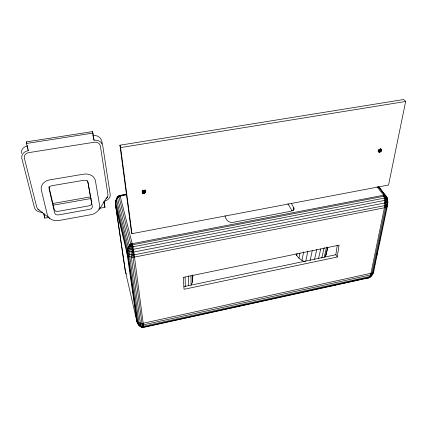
<?xml version="1.0" encoding="UTF-8"?>
<svg xmlns="http://www.w3.org/2000/svg" width="427" height="427" viewBox="0 0 427 427"><rect width="100%" height="100%" fill="white"/><g stroke="black" fill="none" stroke-linecap="round" stroke-linejoin="round"><path stroke-width="0.64" d="M373.817 269.549C373.935 273.008 371.703 276.877 368.282 277.977L143.056 327.482L141.935 323.367L133.01 257.225L132.178 243.561L120.136 195.993L120.163 195.438L126.723 194.28M367.748 277.731L367.482 277.828L368.282 277.977C370.556 277.465 371.517 275.111 371.986 273.061L385.549 207.442C386.238 203.3 386.12 198.614 383.537 195.107L377.068 186.748M120.163 195.438L118.119 196.393L116.758 198.176L115.792 200.855L115.664 206.081L127.155 254.038C128.207 256.894 131.826 257.529 134.505 257.07L384.396 207.8L386.611 206.801L387.31 205.979L387.695 200.514L387.001 197.68L385.8 195.774L383.537 195.107L384.812 200.37L384.396 207.8L370.924 273.419L369.819 277.299L143.734 327.114C139.666 328.005 137.174 323.511 136.576 320.127L127.155 254.038C126.75 250.403 127.668 246.262 130.737 243.988L384.615 195.038C387.999 196.943 388.058 201.635 387.599 205.029L373.625 271.556L371.986 273.061L143.285 323.212C140.75 323.741 137.425 322.844 136.576 320.127M381.669 150.4C378.418 145.468 377.089 156.592 381.669 150.4L380.505 149.028M293.765 210.164L293.909 208.088L291.289 203.284M145.799 191.985C142.346 185.841 140.232 197.738 145.799 191.985L145.244 190.164M293.338 210.33L293.6 207.255M293.749 209.935L293.909 208.088M127.155 254.038C127.817 250.275 128.143 245.29 132.178 243.561L132.664 244.767L134.195 254.812L143.723 327.397L142.789 327.237L143.653 326.233L369.835 276.541L371.602 275.671L373.107 273.243L373.913 270.585M143.275 327.109L143.056 327.482C139.997 327.263 137.964 324.515 136.992 321.819L125.341 271.14L115.642 205.227C115.375 202.11 115.914 198.758 118.119 196.393L119.822 195.523L120.136 195.993L126.696 194.835M190.981 275.751L191.082 285.071L192.518 282.066L192.855 274.94M387.529 203.498C388.095 200.455 387.39 196.74 384.615 195.038L378.076 186.62M337.234 257.022L339.049 245.162L183.268 277.379L184.058 289.292L337.234 257.022L335.852 254.748L337.239 245.536M304.392 261.484L301.964 260.401L298.943 258.202L296.76 255.602L297.128 253.643M298.943 258.202L299.946 252.971M126.307 274.017L125.341 271.14L115.664 206.081L115.514 203.145L116.491 199.505L117.729 196.863L119.181 195.897L120.136 195.993L117.537 197.802L115.792 200.855M118.674 195.993L119.469 195.689L120.136 195.993L118.877 196.393L117.532 197.359L117.537 197.802L129.28 245.311L130.614 246.592L132.253 246.875L132.664 244.767L383.932 196.228L384.69 195.753L384.732 195.251M301.964 260.401L303.645 251.893M305.737 261.377L307.867 251.012M405.65 101.471L388.554 185.024L131.964 233.676L131.313 231.14L119.928 145.201L403.686 99.518L405.65 101.471L120.601 147.587L119.928 145.201M374.628 265.653L374.895 264.356M376.79 255.277L377.463 252.031M379.357 242.947L379.897 240.353M385.303 214.402L385.57 213.105M310.178 260.379L312.249 250.66M314.587 259.269L316.733 249.549M318.505 258.682L320.72 248.957M321.777 258.015L324.2 247.644M324.152 257.364L326.468 247.644M327.781 247.158L325.449 256.878L327.899 247.014M386.029 196.18L385.949 197.157L384.481 198.08L133.005 246.822L132.322 249.384L133.8 252.031L384.898 202.937L386.835 202.051L387.444 201.336L385.949 197.157L383.537 195.107C386.91 197.861 387.268 202.788 386.611 206.801L372.968 272.405L372.467 274.065L371.517 274.7L143.493 324.814C141.3 325.262 138.716 324.675 137.387 322.759L127.454 252.779L115.536 203.983M143.653 326.233L141.156 326.265L138.935 325.235L137.825 322.049L128.495 255.922C128.143 251.642 128.655 246.464 132.178 243.561L131.11 249.293L131.308 257.086L140.392 323.228L141.156 326.265L142.292 327.413M387.31 205.979L387.599 205.029M98.925 209.449L99.598 207.479L99.603 205.483L95.365 180.509C94.287 175.406 88.341 173.33 83.671 174.163L49.911 179.842C45.23 180.53 40.197 184.565 41.259 189.748L47.317 214.834C48.779 219.686 54.624 221.293 59.145 220.471L91.09 214.68C99.913 213.084 102.24 202.654 107.625 196.916L107.994 194.84L100.329 145.837C99.822 143.104 96.726 141.807 94.191 142.244L28.865 152.615C26.303 152.946 23.672 155.236 24.318 158.017L36.797 207.373L38.003 209.214L49.575 218.336M115.514 203.145L115.893 202.174M132.664 244.767L131.431 244.644L130.737 243.988L118.877 196.623L118.978 196.137L120.136 195.993M127.043 251.877L127.742 250.201L115.808 201.619M293.872 208.931L292.789 210.415L290.643 211.29L233.323 222.307C229.032 223.412 225.664 219.814 225.029 215.774M372.664 273.638L373.385 272.298M142.186 324.974L143.285 323.212M142.49 326.383L143.493 324.814M127.369 249.405L128.442 247.804L116.491 199.505L116.48 198.881L117.532 197.359M132.178 243.561C129.573 247.318 129.381 252.229 129.771 256.643L138.988 322.78L139.944 325.87L141.599 327.189M107.625 196.916L106.003 198.667M369.835 276.541L368.282 277.977M116.128 199.991L116.801 199.179M117.537 197.802L118.877 196.393M128.132 247.164L129.504 245.765M129.28 245.311L130.854 244.217M127.454 252.779C129.029 254.775 131.82 255.186 134.195 254.812L384.738 205.6C387.15 205.339 388.533 202.926 387.497 200.727M369.617 277.054L370.978 276.232L372.424 274.086L370.513 276.829L368.8 277.801L367.482 277.828M128.442 247.804L130.011 248.978L133.395 249.304L384.812 200.37L386.392 199.639L387.097 198.39L386.099 196.682L384.77 195.513L383.537 195.107M104.551 201.149C107.551 200.493 110.556 197.861 110.235 194.563L102.677 145.329C101.93 141.513 97.591 139.672 94.031 140.243L92.979 135.61C97.986 134.596 102.555 138.882 102.053 143.958M27.83 145.81C24.259 146.301 20.629 149.525 21.489 153.389M28.129 149.589L28.214 150.651C24.622 151.153 20.934 154.382 21.798 158.284L34.502 207.89C35.585 211.194 39.497 212.561 42.695 212.144M237.332 306.458L239.931 305.881M241.234 305.599L243.838 305.022M245.141 304.739L247.089 304.307M330.391 285.983L332.991 285.412M334.293 285.124L336.898 284.553M344.055 282.978L346.66 282.407M347.962 282.119L350.562 281.548M351.864 281.26L354.469 280.688M355.771 280.4L360.324 279.402M183.898 286.629L335.852 254.748M43.607 213.303L44.798 218.138L48.721 217.434M99.075 208.381L104.962 207.325L103.98 201.309M53.178 205.19L91.095 198.507M120.019 195.518L126.579 194.354M52.969 203.46L90.764 196.82M92.867 133.117L92.52 131.601L26.325 141.887L26.447 143.472L92.867 133.117L94.031 140.243M127.742 250.201L129.659 251.647L133.8 252.031M132.253 246.875L133.005 246.822M38.003 209.214L39.044 209.876M138.204 324.403L139.005 324.931M140.6 326.345L141.017 326.826M380.815 148.799L381.589 149.712M380.521 148.66L381.685 150.032M380.382 149.413L381.541 150.784M379.774 149.333L381.316 151.163M379.08 149.215L381.007 151.51M378.706 149.503L380.633 151.798M137.387 322.759L138.62 324.472M378.68 150.176L380.217 152.012M378.258 150.299L379.795 152.135M378.237 150.779L379.389 152.156M378.263 151.163L379.032 152.081M377.975 150.993L378.738 151.911M132.744 254.956L134.505 257.07M378.925 186.93L385.8 195.774M378.973 187.202L386.67 197.098L387.577 199.644M383.932 196.228L385.063 197.882M132.493 252.143L134.195 254.812M287.883 203.674L292.143 211.077M384.481 198.08L385.634 200.092M384.812 200.37L385.907 202.606M370.924 273.419L371.517 274.7M125.341 271.14L125.757 272.837M384.738 205.6L385.549 207.442M296.034 253.916L296.76 255.602M384.898 202.937L385.859 205.243M145.452 190.373L145.826 191.584M144.908 189.951L145.65 192.374M144.646 190.309L145.388 192.737M144.102 190.004L145.025 193.041M143.669 190.234L144.588 193.271M143.194 190.367L144.112 193.41M142.703 190.405L143.621 193.442M142.421 190.944L143.152 193.372M142.191 191.381L142.735 193.207M142.042 191.734L142.404 192.951M26.325 141.887L26.618 143.082M27.355 146.071L27.936 148.463M43.89 213.441L44.632 216.457M26.447 143.472L28.214 150.651M125.447 270.846L125.725 271.994M137.553 322.268L137.846 323.554M48.961 186.604L54.261 209.593L55.483 211.184L57.944 211.381L88.965 205.851L91.122 204.832L91.618 202.958L87.626 180.733M104.962 207.325L104.023 202.104M370.492 275.041L370.748 276.242M92.52 131.601L93.684 138.716M120.601 147.587L131.964 233.676M326.052 252.997L326.185 254.14M44.686 217.017L44.798 218.138M185.115 277.224L185.323 286.538M136.976 321.088L136.992 321.819M188.467 275.757L188.622 285.738M192.465 275.41L192.518 282.066M49.169 187.314L49.068 188.819L54.688 213.142L55.916 214.728L58.392 214.925L89.617 209.321L91.314 208.702L92.12 207.826L92.285 206.422L87.935 182.174L86.761 180.466L84.268 180.21L51.774 185.734L49.986 186.385L49.169 187.314"/></g></svg>
